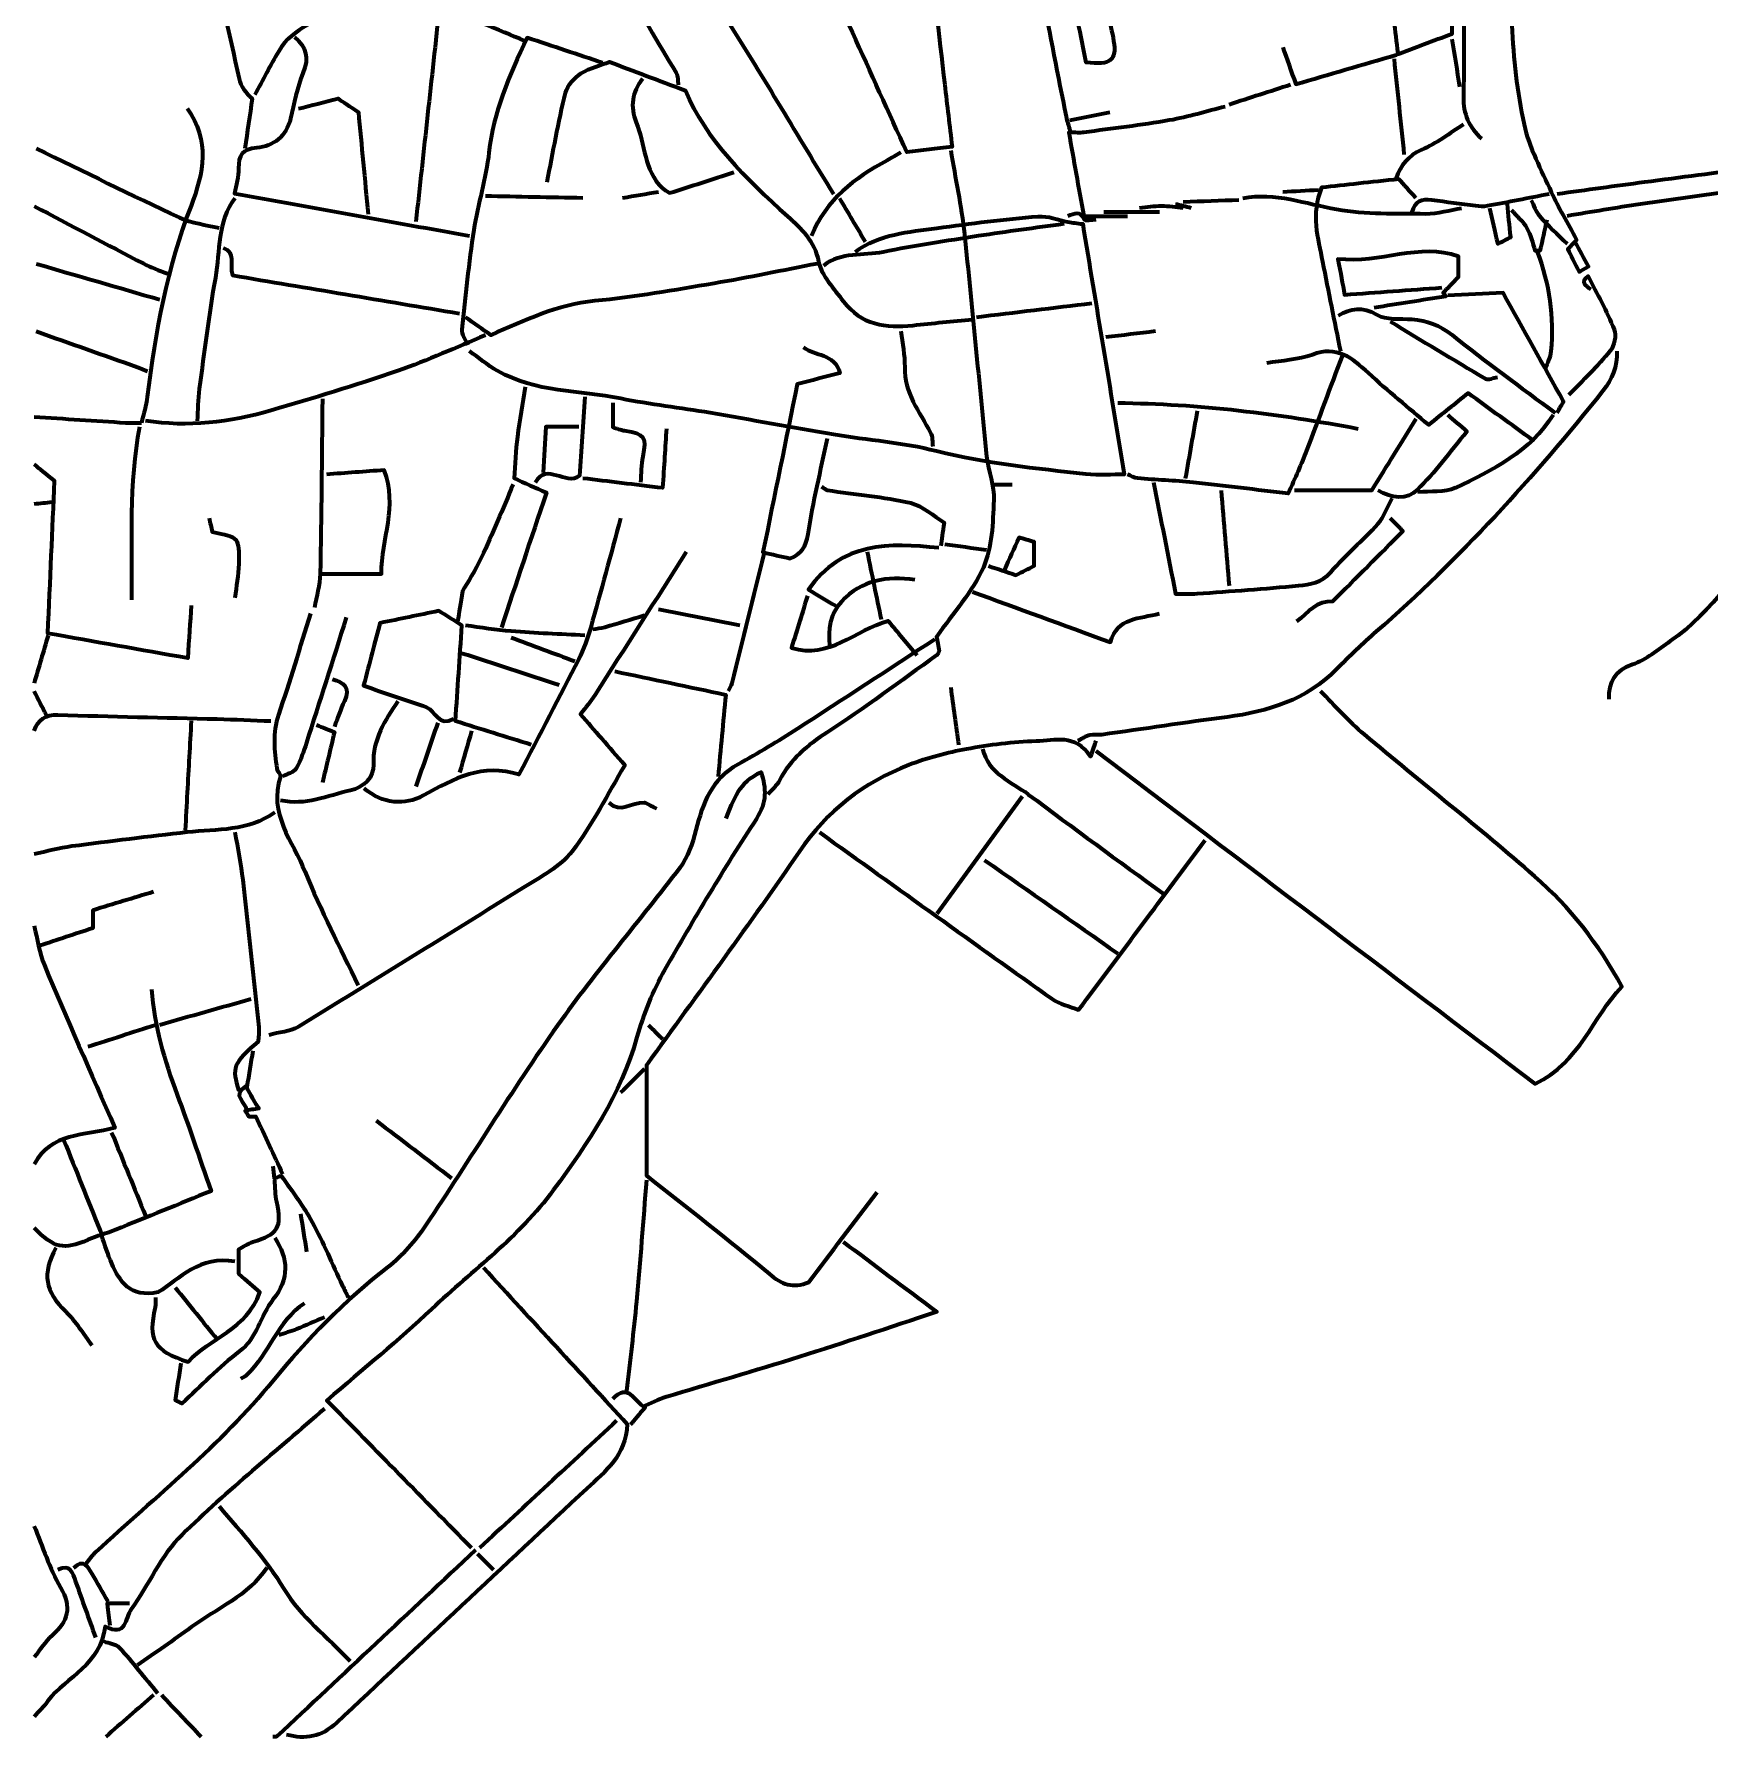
# Model space of a CAD drawing. Header units: inches. Extents: x 10 to 201, y -253 to -84.
# Drawn here: x 9.9 to 98.7, y -253.1 to -162.7 of the extents above; entities that cross this region are included whole.
import ezdxf

# ---------------------------------------------------------------- set-up
doc = ezdxf.new("R2010")
doc.units = ezdxf.units.IN
doc.header["$MEASUREMENT"] = 0
doc.layers.add('Calque 1', color=7, linetype='Continuous')

msp = doc.modelspace()

# ---------------------------------------------------------------- linework, layer by layer
at = {"layer": 'Calque 1', "color": 7, "lineweight": 70, "true_color": 0xffffff}
for points, knots in [([(27.795, -144.041), (28.115, -146.678), (28.435, -149.315), (28.766, -152.047), (30.173, -152.155), (31.511, -152.265), (32.851, -152.36), (34.978, -152.512), (36.818, -153.479), (37.961, -155.135), (40.105, -158.243), (41.947, -161.558), (43.902, -164.795), (44.004, -164.965), (43.98, -165.211), (44.016, -165.422)], [0, 0, 0, 0, 1, 1, 1, 2, 2, 2, 3, 3, 3, 4, 4, 4, 5, 5, 5, 5]), ([(61.079, -144.357), (61.324, -146.288), (61.562, -148.22), (61.818, -150.149), (62.052, -151.906), (62.306, -153.661), (62.554, -155.416), (62.797, -157.137), (63.004, -158.864), (63.301, -160.575), (63.68, -162.759), (64.131, -164.931), (64.557, -167.107), (64.606, -167.357), (64.695, -167.599), (64.765, -167.845)], [0, 0, 0, 0, 1, 1, 1, 2, 2, 2, 3, 3, 3, 4, 4, 4, 5, 5, 5, 5]), ([(14.735, -145.621), (16.876, -147.05), (17.125, -149.451), (17.775, -151.628), (18.199, -153.046), (18.502, -154.501), (18.837, -155.944), (18.974, -156.533), (19.036, -157.14), (19.161, -157.733), (19.681, -160.192), (20.199, -162.651), (20.751, -165.103), (20.841, -165.505), (21.099, -165.87), (21.445, -166.155), (21.315, -167.034), (21.185, -167.913), (21.054, -168.793)], [0, 0, 0, 0, 1, 1, 1, 2, 2, 2, 3, 3, 3, 4, 4, 4, 5, 5, 5, 6, 6, 6, 6]), ([(76.772, -147.411), (76.922, -147.935), (77.072, -148.46), (77.227, -149.003), (78.549, -150.486), (80.502, -150.549), (82.251, -151.093), (83.894, -151.605), (85.555, -152.064), (87.196, -152.583), (87.64, -152.723), (88.258, -152.892), (88.416, -153.227), (88.692, -153.813), (88.928, -154.625), (88.735, -155.19), (87.944, -157.517), (88.078, -159.896), (88.175, -162.261), (88.247, -164.022), (88.443, -165.801), (88.822, -167.519), (89.096, -168.761), (89.732, -169.93), (90.265, -171.105), (90.64, -171.932), (91.115, -172.715), (91.607, -173.633), (91.476, -173.771), (91.339, -173.915), (91.133, -174.131), (91.279, -174.424), (91.504, -174.874), (91.733, -175.331), (91.871, -175.255), (92.008, -175.18), (92.234, -175.055), (91.999, -174.625), (91.759, -174.184), (91.518, -173.743)], [0, 0, 0, 0, 1, 1, 1, 2, 2, 2, 3, 3, 3, 4, 4, 4, 5, 5, 5, 6, 6, 6, 7, 7, 7, 8, 8, 8, 9, 9, 9, 10, 10, 10, 11, 11, 11, 12, 12, 12, 13, 13, 13, 13]), ([(56.55, -153.415), (56.76, -154.714), (57.008, -156.008), (57.174, -157.313), (57.516, -160.013), (57.813, -162.719), (58.13, -165.422), (58.257, -166.505), (58.387, -167.587), (58.52, -168.709), (57.643, -168.812), (56.937, -168.894), (56.121, -168.989), (54.209, -164.782), (52.272, -160.52), (50.335, -156.259)], [0, 0, 0, 0, 1, 1, 1, 2, 2, 2, 3, 3, 3, 4, 4, 4, 5, 5, 5, 5]), ([(43.068, -155.521), (43.948, -157.87), (45.314, -159.949), (46.638, -162.058), (48.54, -165.087), (50.37, -168.161), (52.231, -171.215)], [0, 0, 0, 0, 1, 1, 1, 2, 2, 2, 2]), ([(71.717, -158.471), (71.782, -159.103), (71.847, -159.735), (71.93, -160.545), (70.261, -160.873), (68.556, -161.207), (66.756, -161.56), (66.878, -162.135), (66.997, -162.617), (67.079, -163.105), (67.248, -164.109), (66.922, -164.401), (65.624, -164.239), (65.487, -163.553), (65.337, -162.802), (65.186, -162.052)], [0, 0, 0, 0, 1, 1, 1, 2, 2, 2, 3, 3, 3, 4, 4, 4, 5, 5, 5, 5]), ([(82.144, -163.737), (82.009, -162.584), (81.873, -161.432), (81.717, -160.103), (83.147, -160.457), (84.338, -160.752), (85.62, -161.069), (85.62, -162.753), (85.647, -164.404), (85.609, -166.054), (85.588, -166.963), (85.904, -167.678), (86.568, -168.266)], [0, 0, 0, 0, 1, 1, 1, 2, 2, 2, 3, 3, 3, 4, 4, 4, 4]), ([(26.11, -161.209), (25.037, -162.037), (23.589, -162.368), (22.849, -163.634), (22.405, -164.393), (22.002, -165.176), (21.581, -165.949)], [0, 0, 0, 0, 1, 1, 1, 2, 2, 2, 2]), ([(35.905, -163.105), (34.448, -162.5), (32.99, -161.895), (31.371, -161.224), (30.938, -165.166), (30.525, -168.928), (30.112, -172.69)], [0, 0, 0, 0, 1, 1, 1, 2, 2, 2, 2]), ([(84.988, -161.104), (84.988, -161.63), (84.988, -162.157), (84.988, -162.738), (84.017, -163.101), (83.028, -163.472), (82.039, -163.842)], [0, 0, 0, 0, 1, 1, 1, 2, 2, 2, 2]), ([(23.687, -162.894), (24.303, -163.421), (24.482, -163.989), (24.133, -164.801), (23.808, -165.559), (23.681, -166.404), (23.478, -167.213), (23.243, -168.156), (22.57, -168.683), (21.684, -168.762), (20.904, -168.831), (20.714, -169.148), (20.723, -169.846), (20.728, -170.294), (20.582, -170.744), (20.507, -171.176), (24.743, -171.942), (28.849, -172.684), (32.956, -173.427)], [0, 0, 0, 0, 1, 1, 1, 2, 2, 2, 3, 3, 3, 4, 4, 4, 5, 5, 5, 6, 6, 6, 6]), ([(40.013, -164.264), (38.696, -163.824), (37.378, -163.385), (36.013, -162.93), (35.045, -164.97), (34.216, -166.865), (33.985, -169.001), (33.835, -170.384), (33.393, -171.733), (33.181, -173.113), (32.913, -174.86), (32.728, -176.62), (32.553, -178.379), (32.527, -178.647), (32.746, -178.939), (32.851, -179.22)], [0, 0, 0, 0, 1, 1, 1, 2, 2, 2, 3, 3, 3, 4, 4, 4, 5, 5, 5, 5]), ([(76.035, -163.421), (76.256, -164.049), (76.477, -164.678), (76.726, -165.388), (78.473, -164.88), (80.256, -164.361), (82.039, -163.842)], [0, 0, 0, 0, 1, 1, 1, 2, 2, 2, 2]), ([(37.064, -170.583), (37.38, -169.003), (37.656, -167.414), (38.039, -165.85), (38.137, -165.454), (38.512, -165.046), (38.87, -164.814), (39.336, -164.512), (39.913, -164.381), (40.37, -164.205), (41.668, -164.695), (42.925, -165.17), (44.393, -165.724), (45.469, -168.313), (47.583, -170.385), (49.8, -172.384), (50.524, -173.036), (51.229, -173.672), (51.447, -174.785), (51.597, -175.547), (52.266, -176.227), (52.765, -176.897), (53.693, -178.139), (55.012, -178.329), (56.444, -178.169), (57.496, -178.052), (58.551, -177.956), (59.604, -177.851)], [0, 0, 0, 0, 1, 1, 1, 2, 2, 2, 3, 3, 3, 4, 4, 4, 5, 5, 5, 6, 6, 6, 7, 7, 7, 8, 8, 8, 9, 9, 9, 9]), ([(42.12, -165.106), (41.563, -165.817), (41.445, -166.562), (41.792, -167.428), (42.255, -168.584), (42.189, -169.949), (43.175, -170.897), (43.265, -170.983), (43.384, -171.04), (43.553, -171.152), (44.659, -170.797), (45.812, -170.427), (46.965, -170.057)], [0, 0, 0, 0, 1, 1, 1, 2, 2, 2, 3, 3, 3, 4, 4, 4, 4]), ([(23.898, -166.686), (24.576, -166.513), (25.255, -166.34), (25.994, -166.151), (26.24, -166.316), (26.596, -166.554), (27.067, -166.868), (27.234, -168.61), (27.409, -170.439), (27.585, -172.268)], [0, 0, 0, 0, 1, 1, 1, 2, 2, 2, 3, 3, 3, 3]), ([(18, -166.686), (19.217, -168.36), (18.871, -170.116), (18.201, -171.843), (16.935, -175.106), (16.291, -178.502), (15.886, -181.958), (15.832, -182.42), (15.683, -182.871), (15.577, -183.328)], [0, 0, 0, 0, 1, 1, 1, 2, 2, 2, 3, 3, 3, 3]), ([(72.981, -166.581), (71.997, -166.826), (71.025, -167.13), (70.029, -167.304), (68.528, -167.567), (67.012, -167.743), (65.502, -167.946), (65.294, -167.974), (65.078, -167.95), (64.701, -167.95), (64.968, -169.443), (65.211, -170.807), (65.491, -172.374), (66.275, -172.374), (67.047, -172.374), (67.82, -172.374)], [0, 0, 0, 0, 1, 1, 1, 2, 2, 2, 3, 3, 3, 4, 4, 4, 5, 5, 5, 5]), ([(85.62, -167.529), (84.883, -167.985), (84.185, -168.536), (83.396, -168.87), (82.662, -169.182), (82.292, -169.692), (82.039, -170.372)], [0, 0, 0, 0, 1, 1, 1, 2, 2, 2, 2]), ([(9.995, -168.793), (12.523, -170.021), (15.038, -171.277), (17.587, -172.46), (18.232, -172.76), (18.983, -172.83), (19.685, -173.006)], [0, 0, 0, 0, 1, 1, 1, 2, 2, 2, 2]), ([(58.445, -168.898), (58.691, -170.372), (59.008, -171.839), (59.169, -173.323), (59.596, -177.251), (59.945, -181.187), (60.35, -185.117), (60.43, -185.896), (60.764, -186.669), (60.73, -187.434), (60.677, -188.633), (60.648, -189.928), (60.176, -190.99), (59.593, -192.301), (58.567, -193.416), (57.699, -194.664), (57.735, -194.88), (57.781, -195.159), (57.827, -195.436), (57.784, -195.514), (57.763, -195.606), (57.706, -195.647), (55.778, -197.021), (53.887, -198.454), (51.898, -199.733), (50.841, -200.413), (49.96, -201.167), (49.378, -202.282), (49.232, -202.561), (48.966, -202.778), (48.755, -203.024)], [0, 0, 0, 0, 1, 1, 1, 2, 2, 2, 3, 3, 3, 4, 4, 4, 5, 5, 5, 6, 6, 6, 7, 7, 7, 8, 8, 8, 9, 9, 9, 10, 10, 10, 10]), ([(55.812, -169.003), (55.566, -169.144), (55.322, -169.287), (55.075, -169.424), (53.359, -170.377), (51.822, -171.509), (51.073, -173.427)], [0, 0, 0, 0, 1, 1, 1, 2, 2, 2, 2]), ([(100.892, -169.846), (98.996, -170.092), (97.1, -170.333), (95.205, -170.584), (93.659, -170.789), (92.115, -171.004), (90.57, -171.215)], [0, 0, 0, 0, 1, 1, 1, 2, 2, 2, 2]), ([(83.092, -171.426), (82.777, -171.073), (82.462, -170.719), (82.194, -170.419), (80.695, -170.582), (79.358, -170.727), (78.094, -170.865), (77.503, -172.284), (77.9, -173.54), (78.144, -174.796), (78.45, -176.378), (78.774, -177.956), (79.09, -179.536)], [0, 0, 0, 0, 1, 1, 1, 2, 2, 2, 3, 3, 3, 4, 4, 4, 4]), ([(20.528, -171.426), (19.574, -172.679), (19.75, -174.221), (19.492, -175.642), (19.139, -177.595), (18.903, -179.57), (18.638, -181.538), (18.563, -182.094), (18.562, -182.661), (18.526, -183.222)], [0, 0, 0, 0, 1, 1, 1, 2, 2, 2, 3, 3, 3, 3]), ([(73.928, -171.426), (75.648, -171.092), (77.237, -171.729), (78.886, -172.015), (80.432, -172.284), (82.038, -172.235), (83.619, -172.25), (84.25, -172.256), (84.883, -172.058), (85.514, -171.952)], [0, 0, 0, 0, 1, 1, 1, 2, 2, 2, 3, 3, 3, 3]), ([(90.149, -171.215), (89.06, -171.426), (87.973, -171.642), (86.883, -171.842), (86.679, -171.879), (86.46, -171.869), (86.252, -171.843), (85.479, -171.748), (84.707, -171.634), (83.934, -171.532), (83.42, -171.464), (83.018, -171.595), (82.881, -172.163)], [0, 0, 0, 0, 1, 1, 1, 2, 2, 2, 3, 3, 3, 4, 4, 4, 4]), ([(89.201, -171.531), (89.341, -171.812), (89.431, -172.137), (89.632, -172.365), (90.092, -172.885), (90.605, -173.357), (91.097, -173.848)], [0, 0, 0, 0, 1, 1, 1, 2, 2, 2, 2]), ([(100.998, -170.899), (98.996, -171.18), (96.994, -171.451), (94.994, -171.745), (93.693, -171.937), (92.396, -172.163), (91.097, -172.374)], [0, 0, 0, 0, 1, 1, 1, 2, 2, 2, 2]), ([(9.89, -171.847), (11.821, -172.865), (13.748, -173.889), (15.685, -174.897), (16.089, -175.106), (16.525, -175.253), (16.947, -175.428)], [0, 0, 0, 0, 1, 1, 1, 2, 2, 2, 2]), ([(53.39, -174.27), (54.674, -173.319), (56.215, -173.225), (57.709, -173.015), (59.494, -172.765), (61.286, -172.548), (63.082, -172.396), (63.596, -172.353), (64.132, -172.589), (64.66, -172.688), (64.899, -172.732), (65.142, -172.755), (65.441, -172.795), (66.152, -177.081), (66.881, -181.477), (67.643, -186.066), (67.016, -186.066), (66.304, -186.135), (65.609, -186.054), (62.959, -185.747), (60.306, -185.505), (57.699, -184.836), (55.919, -184.379), (54.054, -184.26), (52.232, -183.955), (50.052, -183.59), (47.88, -183.175), (45.7, -182.805), (44.124, -182.538), (42.53, -182.364), (40.964, -182.051), (38.776, -181.612), (36.457, -181.731), (34.435, -180.581), (33.913, -180.284), (33.448, -179.887), (32.956, -179.536)], [0, 0, 0, 0, 1, 1, 1, 2, 2, 2, 3, 3, 3, 4, 4, 4, 5, 5, 5, 6, 6, 6, 7, 7, 7, 8, 8, 8, 9, 9, 9, 10, 10, 10, 11, 11, 11, 12, 12, 12, 12]), ([(66.134, -172.584), (65.924, -172.584), (65.555, -172.646), (65.527, -172.575), (65.32, -172.044), (64.981, -172.282), (64.66, -172.374)], [0, 0, 0, 0, 1, 1, 1, 2, 2, 2, 2]), ([(69.505, -172.163), (69.083, -172.163), (68.662, -172.163), (68.241, -172.163), (67.679, -172.163), (67.117, -172.163), (66.556, -172.163)], [0, 0, 0, 0, 1, 1, 1, 2, 2, 2, 2]), ([(70.769, -171.952), (70.382, -171.917), (69.996, -171.855), (69.61, -171.855), (69.224, -171.855), (68.838, -171.917), (68.451, -171.952)], [0, 0, 0, 0, 1, 1, 1, 2, 2, 2, 2]), ([(71.19, -171.952), (71.05, -171.917), (70.909, -171.882), (70.769, -171.847), (70.628, -171.812), (70.488, -171.777), (70.347, -171.742)], [0, 0, 0, 0, 1, 1, 1, 2, 2, 2, 2]), ([(86.989, -171.952), (87.13, -172.564), (87.271, -173.175), (87.425, -173.843), (87.803, -173.65), (87.985, -173.557), (88.114, -173.491), (88.051, -172.868), (87.994, -172.305), (87.937, -171.742)], [0, 0, 0, 0, 1, 1, 1, 2, 2, 2, 3, 3, 3, 3]), ([(88.148, -172.058), (88.429, -172.374), (88.766, -172.657), (88.974, -173.015), (89.183, -173.374), (89.264, -173.807), (89.4, -174.208), (89.494, -174.208), (89.588, -174.208), (89.682, -174.209), (89.802, -173.667), (89.923, -173.126), (90.044, -172.584)], [0, 0, 0, 0, 1, 1, 1, 2, 2, 2, 3, 3, 3, 4, 4, 4, 4]), ([(64.449, -172.795), (62.939, -173.006), (61.427, -173.199), (59.921, -173.432), (58.232, -173.692), (56.541, -173.948), (54.867, -174.284), (53.809, -174.497), (52.64, -174.256), (51.704, -175.007)], [0, 0, 0, 0, 1, 1, 1, 2, 2, 2, 3, 3, 3, 3]), ([(19.896, -174.059), (20.592, -174.295), (20.209, -174.891), (20.399, -175.516), (24.334, -176.176), (28.382, -176.856), (32.43, -177.535)], [0, 0, 0, 0, 1, 1, 1, 2, 2, 2, 2]), ([(80.88, -177.219), (82.146, -177.018), (83.411, -176.818), (84.677, -176.617), (84.629, -176.56), (84.582, -176.503), (84.534, -176.445), (84.775, -176.197), (85.016, -175.948), (85.356, -175.597), (85.356, -175.397), (85.356, -175.045), (85.356, -174.522), (83.269, -173.763), (81.199, -174.921), (78.964, -174.652), (79.109, -175.438), (79.205, -175.96), (79.314, -176.546), (81.023, -176.419), (82.742, -176.292), (84.461, -176.165)], [0, 0, 0, 0, 1, 1, 1, 2, 2, 2, 3, 3, 3, 4, 4, 4, 5, 5, 5, 6, 6, 6, 7, 7, 7, 7]), ([(89.517, -174.27), (90.159, -175.969), (90.422, -177.725), (90.244, -179.535), (90.212, -179.858), (90.044, -180.168), (89.938, -180.484)], [0, 0, 0, 0, 1, 1, 1, 2, 2, 2, 2]), ([(51.388, -174.902), (49.563, -175.253), (47.743, -175.637), (45.91, -175.946), (43.81, -176.3), (41.707, -176.676), (39.589, -176.877), (37.602, -177.065), (35.881, -177.915), (34.082, -178.68), (33.655, -178.382), (33.201, -178.064), (32.746, -177.745)], [0, 0, 0, 0, 1, 1, 1, 2, 2, 2, 3, 3, 3, 4, 4, 4, 4]), ([(92.361, -176.271), (92.075, -176.061), (91.802, -175.849), (92.216, -175.561), (92.684, -176.496), (93.206, -177.416), (93.594, -178.389), (93.718, -178.698), (93.608, -179.251), (93.391, -179.517), (92.717, -180.341), (91.939, -181.081), (91.202, -181.853)], [0, 0, 0, 0, 1, 1, 1, 2, 2, 2, 3, 3, 3, 4, 4, 4, 4]), ([(103.315, -175.849), (103.245, -176.341), (103.092, -176.837), (103.119, -177.323), (103.223, -179.221), (103.407, -181.115), (103.52, -183.012), (103.644, -185.112), (103.231, -187.089), (101.941, -188.802), (100.306, -190.973), (98.845, -193.303), (96.57, -194.909), (95.927, -195.363), (95.287, -195.898), (94.561, -196.143), (93.598, -196.466), (93.298, -197.067), (93.309, -197.968)], [0, 0, 0, 0, 1, 1, 1, 2, 2, 2, 3, 3, 3, 4, 4, 4, 5, 5, 5, 6, 6, 6, 6]), ([(90.57, -182.801), (90.711, -182.555), (90.851, -182.31), (90.914, -182.199), (89.841, -180.272), (88.808, -178.416), (87.712, -176.447), (86.736, -176.494), (85.757, -176.54), (84.777, -176.587)], [0, 0, 0, 0, 1, 1, 1, 2, 2, 2, 3, 3, 3, 3]), ([(78.984, -177.64), (79.651, -177.254), (80.249, -177.157), (81.01, -177.598), (81.513, -177.89), (82.248, -177.797), (82.882, -177.847), (83.677, -177.909), (84.348, -178.142), (85.005, -178.672), (86.78, -180.104), (88.639, -181.432), (90.465, -182.801)], [0, 0, 0, 0, 1, 1, 1, 2, 2, 2, 3, 3, 3, 4, 4, 4, 4]), ([(81.723, -177.956), (83.408, -178.974), (85.088, -180.001), (86.788, -180.995), (86.929, -181.078), (87.2, -180.94), (87.41, -180.905)], [0, 0, 0, 0, 1, 1, 1, 2, 2, 2, 2]), ([(9.995, -178.483), (11.785, -179.115), (13.576, -179.746), (15.366, -180.38), (15.544, -180.443), (15.718, -180.519), (15.893, -180.589)], [0, 0, 0, 0, 1, 1, 1, 2, 2, 2, 2]), ([(33.799, -178.693), (32.254, -179.325), (30.734, -180.028), (29.159, -180.572), (26.935, -181.341), (24.681, -182.029), (22.421, -182.686), (20.255, -183.315), (18.042, -183.578), (15.788, -183.222)], [0, 0, 0, 0, 1, 1, 1, 2, 2, 2, 3, 3, 3, 3]), ([(55.812, -178.483), (55.882, -179.115), (56.02, -179.748), (56.009, -180.378), (55.986, -181.744), (56.796, -182.749), (57.382, -183.86), (57.491, -184.067), (57.462, -184.346), (57.497, -184.592)], [0, 0, 0, 0, 1, 1, 1, 2, 2, 2, 3, 3, 3, 3]), ([(50.651, -179.325), (51.241, -179.809), (52.278, -179.624), (52.577, -180.696), (51.825, -180.892), (51.075, -181.087), (50.313, -181.286), (49.714, -184.235), (49.121, -187.15), (48.502, -190.191), (48.98, -190.3), (49.444, -190.406), (49.934, -190.518), (50.525, -190.29), (50.786, -189.918), (50.892, -189.231), (51.152, -187.531), (51.564, -185.856), (51.915, -184.17)], [0, 0, 0, 0, 1, 1, 1, 2, 2, 2, 3, 3, 3, 4, 4, 4, 5, 5, 5, 6, 6, 6, 6]), ([(93.73, -179.536), (93.774, -180.339), (93.489, -181.024), (92.994, -181.644), (89.342, -186.222), (85.416, -190.541), (80.989, -194.392), (80.259, -195.027), (79.561, -195.701), (78.883, -196.392), (77.287, -198.019), (75.267, -198.633), (73.087, -198.921), (70.872, -199.214), (68.662, -199.55), (66.45, -199.86), (66.243, -199.889), (66.018, -199.823), (65.821, -199.875), (65.598, -199.933), (65.397, -200.075), (65.186, -200.18)], [0, 0, 0, 0, 1, 1, 1, 2, 2, 2, 3, 3, 3, 4, 4, 4, 5, 5, 5, 6, 6, 6, 7, 7, 7, 7]), ([(79.195, -179.747), (78.563, -181.432), (77.94, -183.121), (77.295, -184.801), (77.019, -185.519), (76.697, -186.22), (76.331, -187.08), (74.652, -186.882), (72.975, -186.67), (71.295, -186.493), (70.315, -186.391), (69.328, -186.356), (68.347, -186.269), (68.166, -186.253), (67.995, -186.136), (67.82, -186.066)], [0, 0, 0, 0, 1, 1, 1, 2, 2, 2, 3, 3, 3, 4, 4, 4, 5, 5, 5, 5]), ([(89.306, -184.276), (88.144, -183.426), (86.981, -182.577), (85.862, -181.759), (85.13, -182.347), (84.527, -182.831), (83.768, -183.441), (82.727, -182.549), (81.615, -181.654), (80.573, -180.684), (79.715, -179.886), (78.91, -179.236), (77.605, -179.721), (76.85, -180.002), (76, -180.027), (75.192, -180.168)], [0, 0, 0, 0, 1, 1, 1, 2, 2, 2, 3, 3, 3, 4, 4, 4, 5, 5, 5, 5]), ([(35.905, -181.432), (35.765, -182.31), (35.601, -183.184), (35.491, -184.066), (35.4, -184.799), (35.371, -185.541), (35.315, -186.269), (35.866, -186.513), (36.455, -186.773), (37.025, -187.026), (36.186, -189.542), (35.414, -191.859), (34.641, -194.176)], [0, 0, 0, 0, 1, 1, 1, 2, 2, 2, 3, 3, 3, 4, 4, 4, 4]), ([(25.162, -182.064), (25.127, -185.153), (25.107, -188.243), (25.043, -191.332), (25.031, -191.931), (24.846, -192.526), (24.741, -193.123)], [0, 0, 0, 0, 1, 1, 1, 2, 2, 2, 2]), ([(39.065, -181.958), (38.971, -183.364), (38.876, -184.769), (38.784, -186.146), (38.034, -186.7), (37.072, -185.409), (36.432, -186.488)], [0, 0, 0, 0, 1, 1, 1, 2, 2, 2, 2]), ([(40.54, -182.274), (40.54, -182.696), (40.54, -183.117), (40.54, -183.566), (40.746, -183.626), (40.955, -183.71), (41.172, -183.745), (42.241, -183.918), (42.342, -184.082), (42.129, -185.12), (42.038, -185.565), (42.049, -186.031), (42.014, -186.488)], [0, 0, 0, 0, 1, 1, 1, 2, 2, 2, 3, 3, 3, 4, 4, 4, 4]), ([(9.89, -183.012), (11.505, -183.117), (13.119, -183.225), (14.735, -183.325), (15.015, -183.343), (15.296, -183.328), (15.577, -183.328)], [0, 0, 0, 0, 1, 1, 1, 2, 2, 2, 2]), ([(83.092, -183.117), (82.332, -184.345), (81.573, -185.574), (80.747, -186.909), (79.546, -186.909), (78.106, -186.909), (76.667, -186.909)], [0, 0, 0, 0, 1, 1, 1, 2, 2, 2, 2]), ([(84.777, -182.906), (85.099, -183.183), (85.42, -183.46), (85.798, -183.786), (84.861, -184.912), (84.1, -185.983), (83.171, -186.881), (82.613, -187.421), (81.793, -187.36), (81.091, -186.909)], [0, 0, 0, 0, 1, 1, 1, 2, 2, 2, 3, 3, 3, 3]), ([(90.36, -182.906), (89.149, -184.88), (87.156, -185.837), (85.184, -186.773), (84.612, -187.044), (83.864, -186.944), (83.197, -187.014)], [0, 0, 0, 0, 1, 1, 1, 2, 2, 2, 2]), ([(38.749, -183.538), (38.223, -183.538), (37.696, -183.538), (37.004, -183.538), (36.955, -184.336), (36.904, -185.148), (36.853, -185.961)], [0, 0, 0, 0, 1, 1, 1, 2, 2, 2, 2]), ([(43.384, -183.644), (43.322, -184.631), (43.26, -185.618), (43.187, -186.784), (41.688, -186.604), (40.324, -186.441), (38.96, -186.277)], [0, 0, 0, 0, 1, 1, 1, 2, 2, 2, 2]), ([(18.21, -193.018), (18.152, -193.899), (18.093, -194.779), (18.025, -195.805), (15.485, -195.354), (13.098, -194.93), (10.619, -194.489), (10.742, -191.685), (10.862, -188.984), (10.975, -186.408), (10.515, -186.04), (10.202, -185.79), (9.89, -185.54)], [0, 0, 0, 0, 1, 1, 1, 2, 2, 2, 3, 3, 3, 4, 4, 4, 4]), ([(25.162, -191.333), (26.181, -191.333), (27.201, -191.333), (28.293, -191.333), (28.282, -189.472), (29.179, -187.749), (28.432, -185.842), (27.405, -185.917), (26.389, -185.992), (25.373, -186.066)], [0, 0, 0, 0, 1, 1, 1, 2, 2, 2, 3, 3, 3, 3]), ([(35.273, -186.593), (34.712, -187.892), (34.174, -189.202), (33.578, -190.485), (33.268, -191.155), (32.857, -191.777), (32.589, -192.248), (32.483, -192.893), (32.404, -193.377), (32.324, -193.86)], [0, 0, 0, 0, 1, 1, 1, 2, 2, 2, 3, 3, 3, 3]), ([(51.599, -186.698), (51.704, -186.768), (51.803, -186.885), (51.916, -186.902), (53.389, -187.123), (54.883, -187.249), (56.33, -187.578), (56.979, -187.725), (57.536, -188.273), (58.096, -188.615), (58.019, -189.16), (57.969, -189.509), (57.919, -189.858)], [0, 0, 0, 0, 1, 1, 1, 2, 2, 2, 3, 3, 3, 4, 4, 4, 4]), ([(69.189, -186.488), (69.572, -188.419), (69.956, -190.351), (70.36, -192.386), (70.731, -192.386), (71.12, -192.41), (71.506, -192.382), (73.297, -192.251), (75.089, -192.126), (76.877, -191.953), (77.495, -191.893), (78.097, -191.806), (78.581, -191.243), (79.356, -190.342), (80.28, -189.571), (81.076, -188.686), (81.412, -188.311), (81.582, -187.787), (81.828, -187.33)], [0, 0, 0, 0, 1, 1, 1, 2, 2, 2, 3, 3, 3, 4, 4, 4, 5, 5, 5, 6, 6, 6, 6]), ([(19.158, -188.383), (19.217, -188.632), (19.275, -188.881), (19.329, -189.113), (20.738, -189.392), (20.759, -189.392), (20.729, -190.806), (20.716, -191.404), (20.598, -192), (20.528, -192.597)], [0, 0, 0, 0, 1, 1, 1, 2, 2, 2, 3, 3, 3, 3]), ([(40.961, -188.383), (40.434, -190.314), (39.92, -192.249), (39.374, -194.174), (39.211, -194.75), (39.01, -195.325), (38.74, -195.857), (37.732, -197.847), (36.689, -199.818), (35.568, -201.97), (33.669, -201.347), (32.12, -202.175), (30.507, -203.083), (29.54, -203.627), (28.337, -203.523), (27.374, -202.708)], [0, 0, 0, 0, 1, 1, 1, 2, 2, 2, 3, 3, 3, 4, 4, 4, 5, 5, 5, 5]), ([(81.723, -188.383), (81.968, -188.629), (82.214, -188.875), (82.407, -189.068), (81.161, -190.314), (79.915, -191.561), (78.669, -192.806), (77.868, -192.724), (77.368, -193.394), (76.772, -193.86)], [0, 0, 0, 0, 1, 1, 1, 2, 2, 2, 3, 3, 3, 3]), ([(57.813, -189.963), (55.199, -189.673), (52.667, -189.635), (50.907, -192.16), (51.417, -192.466), (51.877, -192.742), (52.336, -193.018)], [0, 0, 0, 0, 1, 1, 1, 2, 2, 2, 2]), ([(60.447, -190.911), (60.932, -191.073), (61.417, -191.234), (61.901, -191.395), (62.252, -191.22), (62.561, -191.065), (62.87, -190.911), (62.869, -190.49), (62.869, -190.069), (62.869, -189.641), (62.593, -189.562), (62.315, -189.482), (62.068, -189.412), (61.797, -190.006), (61.543, -190.564), (61.289, -191.122)], [0, 0, 0, 0, 1, 1, 1, 2, 2, 2, 3, 3, 3, 4, 4, 4, 5, 5, 5, 5]), ([(44.437, -190.174), (42.822, -192.702), (41.21, -195.231), (39.589, -197.755), (39.373, -198.091), (39.112, -198.397), (38.839, -198.762), (39.567, -199.604), (40.317, -200.471), (41.179, -201.469), (40.282, -202.975), (39.476, -204.617), (38.388, -206.044), (37.761, -206.867), (36.709, -207.392), (35.795, -207.966), (31.84, -210.444), (27.873, -212.902), (23.887, -215.329), (23.441, -215.601), (22.845, -215.628), (22.318, -215.768)], [0, 0, 0, 0, 1, 1, 1, 2, 2, 2, 3, 3, 3, 4, 4, 4, 5, 5, 5, 6, 6, 6, 7, 7, 7, 7]), ([(48.545, -190.279), (47.983, -192.561), (47.423, -194.844), (46.855, -197.124), (46.818, -197.273), (46.719, -197.406), (46.649, -197.547)], [0, 0, 0, 0, 1, 1, 1, 2, 2, 2, 2]), ([(56.55, -191.649), (55.074, -191.442), (53.722, -191.656), (52.653, -192.808), (52.042, -193.468), (51.946, -194.274), (52.02, -195.124)], [0, 0, 0, 0, 1, 1, 1, 2, 2, 2, 2]), ([(50.862, -192.491), (50.591, -193.372), (50.32, -194.253), (50.014, -195.246), (52, -195.883), (53.398, -194.315), (55.126, -193.815), (55.636, -194.427), (56.145, -195.039), (56.655, -195.651)], [0, 0, 0, 0, 1, 1, 1, 2, 2, 2, 3, 3, 3, 3]), ([(59.604, -192.281), (61.992, -193.156), (64.381, -194.031), (66.92, -194.961), (67.245, -193.615), (68.476, -193.716), (69.505, -193.439)], [0, 0, 0, 0, 1, 1, 1, 2, 2, 2, 2]), ([(36.221, -200.391), (34.875, -199.971), (33.529, -199.551), (32.213, -199.141), (32.33, -197.401), (32.438, -195.785), (32.553, -194.07), (32.169, -193.829), (31.674, -193.519), (31.319, -193.297), (30.235, -193.523), (29.284, -193.721), (28.211, -193.944), (27.951, -194.933), (27.663, -196.03), (27.341, -197.256), (28.454, -197.637), (29.578, -198.022), (30.702, -198.407), (31.161, -198.604), (31.295, -199.449), (32.114, -199.021)], [0, 0, 0, 0, 1, 1, 1, 2, 2, 2, 3, 3, 3, 4, 4, 4, 5, 5, 5, 6, 6, 6, 7, 7, 7, 7]), ([(24.53, -193.439), (23.968, -195.23), (23.441, -197.032), (22.831, -198.806), (22.501, -199.767), (22.616, -200.702), (22.746, -201.654), (22.767, -201.801), (22.972, -201.966), (22.937, -202.071), (22.278, -204.038), (23.6, -205.513), (24.244, -207.119), (25.067, -209.171), (26.11, -211.134), (27.058, -213.135)], [0, 0, 0, 0, 1, 1, 1, 2, 2, 2, 3, 3, 3, 4, 4, 4, 5, 5, 5, 5]), ([(26.426, -193.65), (25.724, -195.862), (25.026, -198.075), (24.316, -200.284), (24.166, -200.749), (24.019, -201.228), (23.772, -201.642), (23.646, -201.854), (23.301, -201.936), (23.055, -202.076)], [0, 0, 0, 0, 1, 1, 1, 2, 2, 2, 3, 3, 3, 3]), ([(39.065, -194.598), (37.766, -194.528), (36.465, -194.479), (35.169, -194.379), (34.358, -194.317), (33.553, -194.176), (32.746, -194.071)], [0, 0, 0, 0, 1, 1, 1, 2, 2, 2, 2]), ([(42.225, -193.544), (41.523, -193.755), (40.822, -193.971), (40.117, -194.173), (39.913, -194.231), (39.697, -194.247), (39.487, -194.282)], [0, 0, 0, 0, 1, 1, 1, 2, 2, 2, 2]), ([(57.603, -194.808), (55.18, -196.388), (52.765, -197.979), (50.332, -199.543), (49.299, -200.206), (48.247, -200.845), (47.171, -201.436), (45.78, -202.2), (45.308, -203.495), (44.946, -204.915), (44.769, -205.609), (44.524, -206.347), (44.1, -206.905), (41.969, -209.713), (39.652, -212.387), (37.62, -215.263), (35.178, -218.72), (32.98, -222.35), (30.621, -225.868), (30.074, -226.685), (29.394, -227.469), (28.621, -228.07), (26.345, -229.84), (24.358, -231.891), (22.539, -234.104), (19.758, -237.487), (16.355, -240.212), (13.158, -243.157), (12.958, -243.341), (12.804, -243.575), (12.628, -243.785)], [0, 0, 0, 0, 1, 1, 1, 2, 2, 2, 3, 3, 3, 4, 4, 4, 5, 5, 5, 6, 6, 6, 7, 7, 7, 8, 8, 8, 9, 9, 9, 10, 10, 10, 10]), ([(25.689, -196.915), (26.313, -197.076), (26.657, -197.372), (26.327, -198.076), (26.119, -198.518), (25.97, -198.986), (25.794, -199.443)], [0, 0, 0, 0, 1, 1, 1, 2, 2, 2, 2]), ([(40.645, -196.494), (42.612, -196.909), (44.58, -197.324), (46.529, -197.736), (46.392, -199.196), (46.257, -200.636), (46.122, -202.076)], [0, 0, 0, 0, 1, 1, 1, 2, 2, 2, 2]), ([(66.134, -200.707), (73.889, -206.587), (81.644, -212.467), (89.415, -218.359), (91.783, -217.198), (92.463, -214.818), (94.007, -213.196), (92.769, -210.94), (91.242, -208.99), (89.391, -207.366), (86.449, -204.784), (83.359, -202.374), (80.363, -199.853), (79.53, -199.153), (78.809, -198.319), (78.036, -197.547)], [0, 0, 0, 0, 1, 1, 1, 2, 2, 2, 3, 3, 3, 4, 4, 4, 5, 5, 5, 5]), ([(9.89, -199.653), (10.102, -199.059), (10.481, -198.778), (11.154, -198.8), (13.962, -198.895), (16.771, -198.948), (19.58, -199.023), (20.528, -199.048), (21.476, -199.092), (22.424, -199.127)], [0, 0, 0, 0, 1, 1, 1, 2, 2, 2, 3, 3, 3, 3]), ([(29.164, -198.074), (28.483, -199.099), (27.81, -200.092), (27.863, -201.445), (27.889, -202.106), (27.385, -202.651), (26.637, -202.815), (25.421, -203.083), (24.247, -203.639), (22.95, -203.34)], [0, 0, 0, 0, 1, 1, 1, 2, 2, 2, 3, 3, 3, 3]), ([(18.21, -199.127), (18.14, -200.391), (18.069, -201.655), (18, -202.919), (17.963, -203.586), (17.93, -204.253), (17.894, -204.92)], [0, 0, 0, 0, 1, 1, 1, 2, 2, 2, 2]), ([(24.846, -199.337), (25.166, -199.466), (25.486, -199.594), (25.798, -199.719), (25.58, -200.636), (25.371, -201.514), (25.162, -202.392)], [0, 0, 0, 0, 1, 1, 1, 2, 2, 2, 2]), ([(66.134, -200.18), (66.06, -200.401), (65.985, -200.621), (65.851, -201.019), (65.054, -199.775), (63.943, -200.181), (62.975, -200.206), (61.744, -200.238), (60.505, -200.399), (59.291, -200.62), (58.257, -200.809), (57.22, -201.081), (56.24, -201.46), (53.838, -202.391), (51.902, -203.88), (50.415, -206.061), (47.807, -209.883), (45.041, -213.597), (42.33, -217.37), (42.33, -219.279), (42.33, -221.21), (42.33, -223.213), (44.441, -224.892), (46.68, -226.615), (48.843, -228.429), (49.491, -228.972), (50.072, -229.226), (50.934, -228.857), (52.096, -227.324), (53.322, -225.706), (54.548, -224.089)], [0, 0, 0, 0, 1, 1, 1, 2, 2, 2, 3, 3, 3, 4, 4, 4, 5, 5, 5, 6, 6, 6, 7, 7, 7, 8, 8, 8, 9, 9, 9, 10, 10, 10, 10]), ([(60.131, -200.601), (60.433, -201.914), (61.642, -202.33), (62.559, -203.017), (64.93, -204.794), (67.328, -206.535), (69.715, -208.29)], [0, 0, 0, 0, 1, 1, 1, 2, 2, 2, 2]), ([(46.543, -204.288), (46.927, -203.322), (47.273, -202.33), (48.399, -201.839), (48.667, -202.708), (48.725, -203.433), (48.154, -204.308), (46.453, -206.92), (44.845, -209.597), (43.302, -212.306), (42.668, -213.419), (42.177, -214.647), (41.827, -215.88), (40.961, -218.934), (39.237, -221.48), (37.394, -223.994), (35.587, -226.46), (33.125, -228.228), (30.941, -230.289), (29.189, -231.943), (27.315, -233.467), (25.398, -235.132), (28.018, -237.802), (30.54, -240.372), (33.062, -242.943)], [0, 0, 0, 0, 1, 1, 1, 2, 2, 2, 3, 3, 3, 4, 4, 4, 5, 5, 5, 6, 6, 6, 7, 7, 7, 8, 8, 8, 8]), ([(22.634, -203.972), (21.242, -204.994), (19.587, -204.852), (18, -205.029), (15.962, -205.257), (13.925, -205.502), (11.892, -205.771), (11.218, -205.859), (10.557, -206.043), (9.89, -206.184)], [0, 0, 0, 0, 1, 1, 1, 2, 2, 2, 3, 3, 3, 3]), ([(40.329, -203.445), (40.964, -204.05), (41.526, -203.428), (42.223, -203.443), (42.352, -203.507), (42.604, -203.634), (42.857, -203.761)], [0, 0, 0, 0, 1, 1, 1, 2, 2, 2, 2]), ([(20.528, -205.025), (20.668, -205.868), (20.844, -206.706), (20.942, -207.554), (21.242, -210.15), (21.515, -212.749), (21.786, -215.348), (21.815, -215.623), (21.766, -215.906), (21.755, -216.133), (20.443, -217.223), (20.329, -217.528), (20.738, -218.718)], [0, 0, 0, 0, 1, 1, 1, 2, 2, 2, 3, 3, 3, 4, 4, 4, 4]), ([(51.494, -205.025), (55.602, -207.974), (59.703, -210.932), (63.826, -213.86), (64.229, -214.146), (64.761, -214.25), (65.225, -214.436), (67.52, -211.357), (69.724, -208.402), (71.927, -205.446)], [0, 0, 0, 0, 1, 1, 1, 2, 2, 2, 3, 3, 3, 3]), ([(16.209, -208.185), (15.157, -208.505), (14.105, -208.826), (12.997, -209.163), (12.997, -209.449), (12.997, -209.765), (12.997, -210.105), (12.04, -210.422), (11.123, -210.725), (10.206, -211.029)], [0, 0, 0, 0, 1, 1, 1, 2, 2, 2, 3, 3, 3, 3]), ([(9.89, -209.975), (10.065, -210.678), (10.154, -211.417), (10.431, -212.076), (11.629, -214.917), (12.882, -217.735), (14.168, -220.686), (12.554, -221.128), (10.766, -220.936), (9.89, -222.615)], [0, 0, 0, 0, 1, 1, 1, 2, 2, 2, 3, 3, 3, 3]), ([(16.104, -213.346), (16.255, -215.282), (16.785, -217.121), (17.465, -218.931), (18.078, -220.562), (18.625, -222.218), (19.261, -224.035), (17.556, -224.729), (15.884, -225.414), (14.207, -226.088), (13.723, -226.282), (13.214, -226.417), (12.735, -226.622), (11.444, -227.176), (10.966, -227.078), (9.89, -225.985)], [0, 0, 0, 0, 1, 1, 1, 2, 2, 2, 3, 3, 3, 4, 4, 4, 5, 5, 5, 5]), ([(21.16, -219.771), (21.122, -219.35), (20.347, -218.99), (21.1, -218.476), (21.278, -218.796), (21.454, -219.112), (21.63, -219.427), (21.684, -219.507), (21.738, -219.586), (21.792, -219.666), (21.549, -219.704), (21.306, -219.743), (21.064, -219.782), (21.131, -219.884), (21.198, -219.985), (21.265, -220.087), (21.44, -220.087), (21.616, -220.087), (21.633, -220.087), (22.128, -221.148), (22.592, -222.145), (23.055, -223.141)], [0, 0, 0, 0, 1, 1, 1, 2, 2, 2, 3, 3, 3, 4, 4, 4, 5, 5, 5, 6, 6, 6, 7, 7, 7, 7]), ([(11.47, -221.351), (12.101, -222.931), (12.733, -224.511), (13.366, -226.09), (13.395, -226.163), (13.436, -226.231), (13.471, -226.301)], [0, 0, 0, 0, 1, 1, 1, 2, 2, 2, 2]), ([(22.529, -222.72), (22.555, -222.93), (22.581, -223.139), (22.609, -223.361), (22.798, -223.29), (22.964, -223.229), (22.985, -223.221), (23.58, -224.103), (24.171, -224.852), (24.62, -225.678), (25.21, -226.766), (25.688, -227.917), (26.216, -229.039), (26.316, -229.252), (26.426, -229.461), (26.531, -229.672)], [0, 0, 0, 0, 1, 1, 1, 2, 2, 2, 3, 3, 3, 4, 4, 4, 5, 5, 5, 5]), ([(16.315, -229.672), (16.315, -229.847), (16.35, -230.031), (16.309, -230.197), (15.891, -231.909), (16.21, -232.489), (18.044, -233.091), (19.165, -231.817), (21.169, -231.391), (21.849, -229.402), (21.512, -229.105), (21.178, -228.809), (20.738, -228.421), (20.738, -228.057), (20.738, -227.6), (20.738, -227.119), (20.977, -226.991), (21.213, -226.811), (21.478, -226.73), (22.828, -226.319), (23.037, -225.967), (22.746, -224.614), (22.666, -224.238), (22.669, -223.844), (22.634, -223.457)], [0, 0, 0, 0, 1, 1, 1, 2, 2, 2, 3, 3, 3, 4, 4, 4, 5, 5, 5, 6, 6, 6, 7, 7, 7, 8, 8, 8, 8]), ([(42.33, -223.457), (42.155, -225.599), (41.996, -227.742), (41.798, -229.882), (41.651, -231.464), (41.453, -233.042), (41.277, -234.622)], [0, 0, 0, 0, 1, 1, 1, 2, 2, 2, 2]), ([(20.528, -227.776), (18.691, -227.414), (17.542, -228.711), (16.469, -229.399), (14.943, -229.699), (14.431, -228.828), (14.004, -227.878), (13.791, -227.404), (13.646, -226.898), (13.471, -226.407)], [0, 0, 0, 0, 1, 1, 1, 2, 2, 2, 3, 3, 3, 3]), ([(22.634, -226.512), (23.366, -227.625), (23.414, -228.682), (22.544, -229.789), (21.872, -230.643), (21.726, -231.811), (20.757, -232.54), (19.668, -233.36), (18.724, -234.371), (17.717, -235.299), (17.602, -235.241), (17.487, -235.183), (17.372, -235.125), (17.476, -234.466), (17.58, -233.807), (17.684, -233.147)], [0, 0, 0, 0, 1, 1, 1, 2, 2, 2, 3, 3, 3, 4, 4, 4, 5, 5, 5, 5]), ([(52.758, -226.723), (54.359, -227.923), (55.959, -229.124), (57.708, -230.436), (55.165, -231.274), (52.811, -232.079), (50.438, -232.824), (48.096, -233.56), (45.734, -234.229), (43.386, -234.944), (42.951, -235.077), (42.541, -235.289), (42.12, -235.465)], [0, 0, 0, 0, 1, 1, 1, 2, 2, 2, 3, 3, 3, 4, 4, 4, 4]), ([(11.048, -227.038), (10.282, -228.406), (10.473, -229.383), (11.561, -230.423), (12.097, -230.937), (12.488, -231.603), (12.944, -232.2)], [0, 0, 0, 0, 1, 1, 1, 2, 2, 2, 2]), ([(33.694, -228.092), (36.284, -230.91), (38.874, -233.729), (41.309, -236.379), (41.229, -238.085), (40.144, -238.885), (39.175, -239.788), (34.741, -243.92), (30.317, -248.062), (25.905, -252.218), (25.123, -252.954), (24.26, -253.116), (23.266, -252.844)], [0, 0, 0, 0, 1, 1, 1, 2, 2, 2, 3, 3, 3, 4, 4, 4, 4]), ([(24.214, -229.988), (22.783, -230.919), (22.341, -232.647), (21.158, -233.777), (21.067, -233.863), (20.949, -233.92), (20.844, -233.99)], [0, 0, 0, 0, 1, 1, 1, 2, 2, 2, 2]), ([(25.267, -230.725), (24.776, -230.936), (24.288, -231.155), (23.791, -231.354), (23.483, -231.477), (23.161, -231.568), (22.845, -231.673)], [0, 0, 0, 0, 1, 1, 1, 2, 2, 2, 2]), ([(40.54, -235.043), (41.411, -234.155), (41.607, -235.159), (42.261, -235.489), (41.909, -235.91), (41.698, -236.161), (41.488, -236.413)], [0, 0, 0, 0, 1, 1, 1, 2, 2, 2, 2]), ([(25.267, -235.57), (22.74, -237.782), (20.12, -239.9), (17.724, -242.247), (16.609, -243.339), (15.964, -244.899), (15.032, -246.194), (14.706, -246.646), (14.768, -247.73), (13.649, -247.101), (13.417, -249.132), (11.604, -249.756), (10.624, -251.051), (10.399, -251.348), (10.135, -251.615), (9.89, -251.896)], [0, 0, 0, 0, 1, 1, 1, 2, 2, 2, 3, 3, 3, 4, 4, 4, 5, 5, 5, 5]), ([(19.685, -240.731), (20.89, -242.144), (22.134, -243.493), (23.121, -245.115), (24.004, -246.568), (25.443, -247.683), (26.637, -248.947)], [0, 0, 0, 0, 1, 1, 1, 2, 2, 2, 2]), ([(9.89, -241.784), (10.346, -242.873), (10.697, -244.023), (11.288, -245.033), (11.912, -246.099), (11.673, -246.834), (10.846, -247.586), (10.481, -247.918), (10.206, -248.35), (9.89, -248.736)], [0, 0, 0, 0, 1, 1, 1, 2, 2, 2, 3, 3, 3, 3]), ([(33.272, -243.048), (29.761, -246.348), (26.251, -249.649), (22.735, -252.945), (22.698, -252.98), (22.599, -252.949), (22.529, -252.949)], [0, 0, 0, 0, 1, 1, 1, 2, 2, 2, 2]), ([(13.155, -247.683), (12.804, -246.7), (12.45, -245.717), (12.102, -244.733), (11.943, -244.282), (11.835, -243.763), (11.154, -244.101)], [0, 0, 0, 0, 1, 1, 1, 2, 2, 2, 2]), ([(11.996, -243.996), (12.523, -243.47), (12.722, -243.948), (12.942, -244.314), (13.233, -244.799), (13.506, -245.295), (13.787, -245.787)], [0, 0, 0, 0, 1, 1, 1, 2, 2, 2, 2]), ([(22.213, -243.996), (21.228, -245.492), (19.577, -246.144), (18.208, -247.152), (17.274, -247.839), (16.315, -248.49), (15.367, -249.157)], [0, 0, 0, 0, 1, 1, 1, 2, 2, 2, 2]), ([(14.945, -245.892), (14.591, -245.892), (14.236, -245.892), (13.753, -245.892), (13.808, -246.354), (13.85, -246.702), (13.892, -247.051)], [0, 0, 0, 0, 1, 1, 1, 2, 2, 2, 2]), ([(13.576, -247.893), (13.857, -247.999), (14.224, -248.026), (14.403, -248.223), (15.108, -248.997), (15.753, -249.824), (16.42, -250.632)], [0, 0, 0, 0, 1, 1, 1, 2, 2, 2, 2])]:
    msp.add_open_spline(points, degree=3, knots=knots, dxfattribs=at)
for points in [[(84.988, -163), (85.128, -163.842), (85.269, -164.685), (85.409, -165.527)], [(81.933, -164.053), (82.109, -165.738), (82.284, -167.423), (82.46, -169.109)], [(76.456, -165.422), (75.368, -165.773), (74.28, -166.124), (73.191, -166.475)], [(66.872, -166.897), (66.169, -167.037), (65.467, -167.178), (64.765, -167.318)], [(38.96, -171.426), (37.24, -171.391), (35.519, -171.356), (33.799, -171.32)], [(42.962, -171.11), (42.33, -171.215), (41.698, -171.32), (41.066, -171.426)], [(52.547, -171.426), (53.004, -172.198), (53.46, -172.971), (53.916, -173.743)], [(73.718, -171.531), (72.735, -171.566), (71.752, -171.601), (70.769, -171.636)], [(77.931, -171.004), (77.299, -171.04), (76.667, -171.075), (76.035, -171.11)], [(9.995, -174.902), (12.172, -175.534), (14.348, -176.165), (16.525, -176.797)], [(65.924, -177.008), (63.887, -177.254), (61.851, -177.5), (59.815, -177.745)], [(69.294, -178.483), (68.416, -178.588), (67.539, -178.693), (66.661, -178.799)], [(67.293, -182.274), (71.585, -182.32), (75.826, -182.848), (80.037, -183.644)], [(71.506, -182.696), (71.295, -183.889), (71.085, -185.083), (70.874, -186.277)], [(15.472, -183.538), (14.901, -186.573), (15.068, -189.642), (15.051, -192.702)], [(60.763, -186.593), (61.079, -186.593), (61.395, -186.593), (61.711, -186.593)], [(72.77, -186.909), (72.91, -188.594), (73.051, -190.279), (73.191, -191.965)], [(10.838, -187.541), (10.522, -187.576), (10.206, -187.611), (9.89, -187.646)], [(58.129, -189.753), (58.867, -189.858), (59.604, -189.963), (60.341, -190.069)], [(54.022, -190.174), (54.267, -191.368), (54.513, -192.561), (54.759, -193.755)], [(47.281, -194.071), (45.841, -193.79), (44.402, -193.509), (42.962, -193.228)], [(10.627, -194.598), (10.381, -195.44), (10.135, -196.283), (9.89, -197.126)], [(35.168, -194.703), (36.292, -195.124), (37.415, -195.546), (38.539, -195.967)], [(37.696, -197.231), (35.976, -196.669), (34.255, -196.107), (32.535, -195.546)], [(9.89, -197.547), (10.1, -197.968), (10.311, -198.389), (10.522, -198.811)], [(58.445, -197.336), (58.586, -198.354), (58.726, -199.373), (58.867, -200.391)], [(31.271, -199.232), (30.885, -200.356), (30.499, -201.479), (30.112, -202.603)], [(33.062, -199.653), (32.851, -200.391), (32.64, -201.128), (32.43, -201.865)], [(62.237, -203.129), (60.727, -205.201), (59.218, -207.272), (57.708, -209.344)], [(60.236, -206.5), (62.588, -208.15), (64.941, -209.8), (67.293, -211.45)], [(21.37, -213.873), (19.755, -214.329), (18.14, -214.785), (16.525, -215.242)], [(16.315, -215.242), (15.121, -215.628), (13.927, -216.014), (12.733, -216.4)], [(42.436, -215.242), (42.681, -215.488), (42.927, -215.733), (43.173, -215.979)], [(21.476, -216.611), (21.37, -217.243), (21.265, -217.875), (21.16, -218.507)], [(42.225, -217.559), (41.804, -217.98), (41.382, -218.402), (40.961, -218.823)], [(28.006, -220.298), (29.34, -221.316), (30.674, -222.334), (32.008, -223.352)], [(13.997, -220.93), (14.594, -222.404), (15.191, -223.879), (15.788, -225.353)], [(24.003, -225.248), (24.109, -225.915), (24.214, -226.582), (24.319, -227.249)], [(17.368, -229.145), (18.105, -230.058), (18.842, -230.971), (19.58, -231.884)], [(40.75, -236.202), (38.328, -238.449), (35.905, -240.696), (33.483, -242.943)], [(33.378, -243.259), (33.658, -243.54), (33.939, -243.821), (34.22, -244.101)], [(16.209, -250.737), (15.367, -251.474), (14.524, -252.212), (13.681, -252.949)], [(16.631, -250.737), (17.333, -251.474), (18.035, -252.212), (18.737, -252.949)]]:
    msp.add_open_spline(points, degree=3, dxfattribs=at)

doc.saveas('drawing.dxf')
